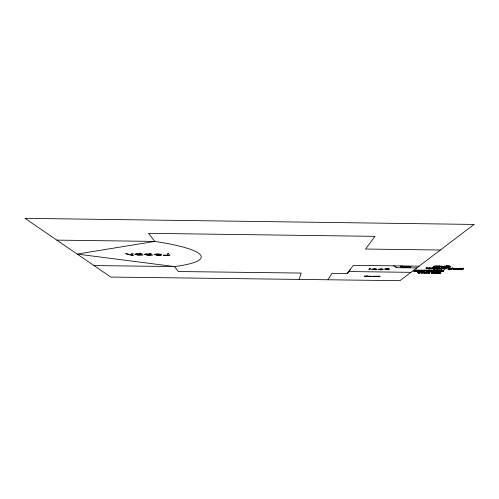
<?xml version="1.0" encoding="UTF-8"?>
<svg xmlns="http://www.w3.org/2000/svg" width="499" height="499" viewBox="0 0 499 499"><rect width="100%" height="100%" fill="white"/><g stroke="black" fill="none" stroke-linecap="round" stroke-linejoin="round"><path stroke-width="0.75" d="M422.117 271.73L423.701 271.462L421.611 271.356C422.665 270.196 420.401 269.685 420.613 270.726L421.667 270.695L420.613 270.726M427.73 271.007C429.77 271.73 429.458 269.273 428.429 270.82C430.93 271.306 427.593 269.753 427.73 271.007C431.18 270.857 430.643 270.009 427.724 270.577M438.515 268.244L437.23 268.231L437.236 268.761L438.527 268.774L438.515 268.244L437.23 268.231M450.229 268.924C450.728 267.926 448.489 268.025 448.938 268.905L450.241 268.874L448.938 268.905M299.126 279.415L301.196 273.065L178.336 271.518L174.469 266.566A110.784 16.542 2.6 0 0 154.802 241.41L148.477 233.326L375.03 236.345L365.53 249.038L440.349 250.018M435.365 272.273L433.968 272.186L434.698 272.367M327.98 279.777L331.816 273.452L347.242 273.645L350.323 269.366M347.117 273.645L353.336 265.337L419.073 266.173M434.049 272.13L434.005 272.866L434.872 272.772L434.86 272.198M450.385 266.366C450.004 265.774 445.856 265.131 446.2 266.784L449.643 266.971L446.05 267.408L446.449 266.372L446.05 267.408M402.674 266.678L400.497 266.734L402.038 267.214L402.674 266.678L402.668 265.992M409.76 266.965L407.933 267.096L410.147 266.653M418.518 271.1L420.121 271.119L420.127 271.581L418.524 271.562C418.349 270.227 424.15 271.182 420.875 270.595C418.093 270.427 423.701 269.853 421.356 270.483M418.524 271.562L420.645 271.537L418.324 271.712L418.38 271.2L419.06 271.231M429.477 268.331C424.499 268.967 434.192 268.911 428.46 268.705C427.874 267.433 431.803 267.951 430.444 268.312M428.46 268.705L430.905 268.674L428.217 268.886M413.839 270.907C415.099 271.019 414.931 271.256 413.846 271.369M414.388 271.213L415.318 270.87L414.856 271.681L414.395 271.674L414.388 271.213L415.318 270.87M415.723 270.146C417.8 270.776 414.438 270.271 416.596 270.171M415.729 270.583L416.603 270.601M414.395 271.674L415.324 271.331M416.677 270.109L416.671 270.876L416.241 270.87L416.677 270.109L417.12 270.545L416.366 271.618C418.929 271.637 415.062 270.739 417.376 271.581M416.241 270.87L417.114 270.115M416.366 271.618L417.881 271.437L417.944 270.92C417.045 270.321 414.182 271.668 416.253 271.656C419.765 271.949 415.099 271.175 417.426 271.057M418.343 270.302C419.503 270.115 419.023 271.325 418.093 270.82L419.516 270.645L419.578 270.165L418.299 270.227M419.516 270.645C416.989 271.082 416.565 270.034 419.578 270.165M418.324 271.712L420.127 271.581M420.17 271.531L419.048 271.518L420.17 271.531L419.921 270.477L420.956 270.452M419.279 270.982L421.624 270.782L420.114 270.764M438.92 268.343C430.924 268.237 444.54 268.942 436.363 268.986L436.357 268.462L436.856 268.425L436.357 268.462M417.969 272.485L417.482 272.323L420.326 272.13L420.333 272.641L419.091 273.159C418.549 271.961 417.42 273.452 419.416 272.928M421.05 271.288L424.225 271.45L421.062 271.743L421.318 271.094L421.811 271.1L421.599 271.712L421.593 271.256L423.295 271.207M419.091 273.159L420.333 272.641M421.062 271.743L421.817 271.562M426.146 267.988L427.849 267.944L427.855 268.474L426.745 268.88L427.119 268.082L427.125 268.605L426.152 268.518L426.146 267.988L427.119 268.082M426.152 268.518L427.219 268.543L427.206 268.019M426.745 268.88L427.849 267.944M424.474 270.209L424.686 270.901L425.996 270.658L422.896 270.957L422.584 270.614L422.578 270.184L425.99 270.227C427.606 271.575 425.522 269.547 426.832 270.352M426.04 270.714L426.913 270.732M426.951 271.525L426.583 271.531L426.514 270.57L427.425 270.246L426.957 271.007L426.526 271.001L427.425 270.246M427.163 272.548L424.555 273.084L424.044 273.078L424.038 272.566L427.15 272.036L427.163 272.548L425.834 273.103L426.183 272.342L425.834 273.103M424.044 273.078L424.911 272.323M436.138 266.603L436.151 267.364L436.75 266.965L433.569 267.333L433.556 266.572L434.38 266.054L440.399 266.042L440.417 266.809L439.507 267.408L438.74 267.402L438.727 266.641M426.583 271.531L427.606 271.575L426.115 271.768L428.036 271.581L427.3 271.475M432.359 268.587L432.346 268.063L431.08 268.406L431.86 268.418M427.693 271.83L427.768 271.313L426.888 271.381M431.155 268.356C430.693 269.522 432.758 268.662 432.876 268.069L433.325 268.013L433.251 268.599L433.325 268.013M433.07 267.932L433.151 268.917L433.07 267.932L431.666 267.994L431.672 268.524M433.569 267.333L434.71 266.765L440.417 266.809M429.04 271.288L428.229 271.387L428.909 271.4M429.396 271.051L428.66 271.088L428.672 271.55L429.408 271.506L429.396 271.051L429.951 270.988L429.383 271.812L428.242 271.849L428.298 271.344M428.242 271.849L429.963 271.45M428.672 271.55L428.735 271.038M433.332 268.543L431.086 268.936M432.97 268.537L432.546 267.919M428.273 272.417C427.992 272.173 431.704 273.302 427.4 273.072C427.986 272.722 431.061 272.691 428.017 272.672L428.105 272.092L429.901 272.279M429.857 271.051L430.188 271.518L429.795 271.562L429.951 270.988M431.323 271.431C433.881 269.211 433.918 270.77 431.329 271.886L430.868 271.88L431.205 271.194C431.448 272.098 429.627 271.487 430.288 270.62L431.872 270.315M430.288 270.62L433.612 270.389M433.051 268.955C433.631 268.98 436.962 269.011 435.134 268.749C432.034 267.639 439.488 267.988 434.136 268.88L435.315 268.874L434.292 268.774M429.789 271.1L430.175 271.057M428.017 272.672L428.441 272.579M431.878 270.745L430.3 271.051L433.625 270.82M430.188 271.518L430.107 271.107M430.369 271.575L431.853 271.537L432.078 270.414L431.947 270.82M448.308 268.431L450.759 268.4L448.033 268.612L448.046 269.136C455.119 268.637 448.139 269.248 448.308 268.431L450.148 268.45L450.16 268.98L448.046 269.136M430.456 271.518L430.444 271.057L432.19 271.076L432.146 270.371M436.151 267.364L439.345 266.996L438.74 267.402M430.868 271.88L431.211 271.656M433.213 270.658L434.142 270.333L433.65 271.094L433.213 270.658L434.142 270.333M433.219 271.088L434.149 270.764M436.363 268.986L438.465 268.83L436.625 268.805M433.413 272.298L433.774 272.81L431.61 273.171L431.598 272.666L432.82 272.342L432.165 272.279L433.519 272.223L433.425 272.81L433.519 272.223M437.823 270.876L434.492 271.1L434.841 270.433L436.076 270.364M434.479 270.67L437.816 270.439L437.823 271.618L437.087 272.092L436.625 272.086L436.619 271.624M431.61 273.171L433.768 272.298M432.165 272.279L432.171 272.791M434.492 271.1L436.082 270.795M435.951 271.119C437.299 269.691 438.403 270.92 436.382 271.125L435.951 271.119L436.276 270.47L436.151 270.87M439.494 268.512L440.024 268.518C441.952 267.657 441.977 268.855 440.037 269.048L439.507 269.042L439.95 268.219L442.806 267.944L442.819 268.474L441.889 269.073L441.359 269.067L441.347 268.537M433.774 272.81L433.687 272.354M434.005 272.866L434.074 272.304M438.353 270.814L437.411 271.138L437.91 270.377L438.353 270.814L437.848 271.144L435.689 271.362L436.032 271.213M439.507 269.042L442.819 268.474M434.192 272.697L434.199 273.209L434.71 272.878M438.347 270.383L437.405 270.708M435.215 272.373L435.696 272.323L435.702 272.834L434.199 273.209M435.303 272.828L433.98 272.697L434.903 272.735M436.625 272.086L437.823 271.618M438.702 270.726L439.644 270.402L438.827 271.568L438.821 271.107L440.804 271.088L441.166 270.421L438.702 270.726L438.708 271.157L439.37 271.132M441.359 269.067L441.771 268.799M435.82 272.716L435.833 273.227L436.344 273.234L436.924 272.342L435.621 272.891L435.615 272.379M436.525 272.267L436.531 272.778L436.525 272.267L437.143 272.198L437.043 272.785L437.143 272.198M440.031 271.275C441.709 270.863 438.877 271.556 439.313 270.614L439.644 270.402M444.653 268.599L443.243 268.581L443.231 268.05L446.717 268.032L446.636 268.624L443.867 269.098L443.861 268.568L444.64 268.069L444.653 268.599L443.867 269.098M446.449 266.372L445.12 266.697L445.139 267.458L448.139 267.514A2.352 0.324 -1.1 0 0 449.58 267.383L450.51 266.946L446.2 266.784M436.332 272.722L436.924 272.342M438.708 271.157L439.656 270.832M435.833 273.227L436.937 272.853M443.243 268.581L446.636 268.624M445.139 267.458L446.468 267.14M438.191 272.516L437.935 273.196L438.203 273.028L438.191 272.516L437.648 272.51L437.33 273.234L440.891 272.965L438.01 272.803L438.103 272.223L440.879 272.398L440.006 272.71M441.166 270.421L439.313 270.614M441.172 270.851L439.37 271.038M437.33 273.234L438.203 273.028M439.619 271.487L440.193 271.462L440.205 271.924L438.696 271.986L440.654 271.612L438.827 271.568M442.825 270.732L443.368 270.714C437.935 271.818 446.274 270.495 442.095 270.807L442.176 270.315L443.798 270.414L441.914 270.689L442.407 270.732M442.095 270.807C447.653 270.658 438.347 271.207 443.374 271.144M446.717 268.032L445.208 268.075L445.22 268.605M442.781 270.782L443.368 270.714M448.033 268.612L450.148 268.45M451.202 268.662L452.4 268.256L452.412 268.786L451.745 269.198L451.215 269.192L451.202 268.662L452.4 268.256M451.994 268.175L452.649 268.106L452.537 268.712L452.007 268.705L451.994 268.175L452.649 268.106M451.215 269.192L452.412 268.786M452.007 268.705L452.662 268.637M458.98 268.761L460.278 268.312L460.29 268.842L459.517 269.298L458.993 269.292L458.98 268.761L460.633 268.206L461.032 269.186L463.665 268.78L463.652 268.25L461.02 268.662M458.993 269.292L459.947 268.73L461.032 269.186M462.211 269.329L463.003 268.874L462.991 268.343L462.199 268.805L462.211 269.329L463.665 268.78M462.685 268.811L463.652 268.25M368.88 276.253L369.89 276.265L368.424 276.29L370.314 276.271L368.306 276.421L369.871 276.309M429.065 268.125L430.269 268.05L429.065 268.125L429.071 268.655L430.363 268.618L429.071 268.655M422.853 272.423L422.41 272.204M434.941 266.16L436.737 266.198M437.529 266.192L439.332 266.229M437.236 268.761L438.534 268.724M432.926 271.213C436.513 271.911 431.167 272.117 433.4 271.606M417.289 270.421L417.888 270.439M415.436 271.687L417.956 271.381M416.59 270.988L417.495 270.945M424.443 272.803L426.196 272.853M432.989 272.573L431.598 272.666M419.372 270.433L418.349 270.271M421.455 270.402L420.108 270.333M420.121 271.119L419.715 271.207M427.93 270.863L429.433 270.882L429.427 270.452L429.04 270.533M423.015 270.882L421.605 270.895L424.481 270.639M422.578 270.184L422.89 270.527L424.187 270.283L424.406 270.976M424.399 270.545L425.99 270.227M417.725 271.207L415.43 271.225M443.075 267.676L442.276 267.67L441.228 266.815L441.216 266.048L442.532 266.535L445.27 266.104L445.289 266.871L442.725 267.452L443.075 267.676L443.056 266.915M441.228 266.815L442.551 267.296L445.289 266.871M442.707 266.691L445.27 266.104M462.991 268.343L461.201 268.755L461.219 269.279L460.29 268.842M461.219 269.279L463.003 268.874M418.368 272.192L418.019 272.36L419.403 272.417C418.655 273.92 416.203 272.273 419.335 272.466M453.828 268.605L455.737 268.3L455.749 268.83L453.454 269.217L452.967 268.262L453.828 268.605L453.841 269.129L455.749 268.83M452.967 268.262L453.441 268.693L455.737 268.3M438.839 271.356L440.199 271.512M435.459 268.437L435.839 268.331L434.342 268.2M433.881 268.418L433.045 268.431L435.989 268.069M422.971 272.51C425.092 271.974 419.397 272.074 421.387 272.529M434.199 271.425C436.107 270.782 430.213 271.269 433.257 271.462M433.151 268.917L436.001 268.599M436.875 271.456C434.105 271.3 436.238 272.76 436.937 271.412M457.639 268.724C460.639 268.256 454.321 268.131 456.223 268.724M436.051 271.5L435.215 271.369L437.249 271.213L437.199 271.712L435.702 271.824L436.949 271.874M419.846 271.263L420.638 271.076L419.971 270.926M423.183 271.3L424.225 271.038L422.584 270.614M439.981 271.2L438.141 271.419L438.908 271.537M433.643 271.412L434.018 271.157M427.768 271.313C423.801 271.5 430.986 270.626 426.664 271.475M440.205 271.924C435.839 272.348 440.255 270.895 440.099 271.992M429.577 273.065C424.518 273.084 431.778 272.891 429.527 272.61M442.083 270.377C445.644 270.296 439.563 270.67 442.401 270.782M428.005 272.161L428.572 272.142M446.181 266.017L449.624 266.204M437.997 272.292L440.299 272.417L437.929 272.691M438.01 272.803L440.311 272.928L437.935 273.196M426.576 271.069C429.296 271.057 425.204 271.157 426.526 271.369M409.86 266.647L408.55 266.74L409.61 266.896M420.894 270.502L419.921 270.477M436.301 271.593L437.255 271.674M418.642 272.616L419.721 272.71L419.715 272.198M378.329 276.521L379.677 276.327L377.749 276.197L380.151 276.321L377.387 276.533L378.105 276.515M404.427 266.984L406.573 266.753L402.899 267.221L406.46 267.09L404.496 266.921M56.792 240.119L154.802 241.41L77.183 254.078L174.469 266.566L93.949 265.549M433.556 266.572L434.323 266.585M443.231 268.05L444.64 268.069M416.746 267.938L395.726 267.676A18.831 2.67 -0.4 0 0 393.599 265.867M448.925 268.381L450.217 268.393M428.454 268.175L430.294 268.2M427.855 268.474L427.325 268.468L427.319 267.938M431.591 268.581L432.44 268.531L432.427 268M452.98 268.793L453.841 269.129M448.32 268.955L450.16 268.98M420.607 270.29L421.655 270.302M428.423 270.389L429.471 270.402M427.924 270.433L429.427 270.452M416.235 270.439L416.665 270.446M426.514 270.57L426.951 270.577M431.747 270.639L432.184 270.645M435.939 270.689L436.376 270.695M416.684 270.539L417.12 270.545M427.001 270.67L427.431 270.676M435.29 272.317L435.696 272.323M348.82 271.55L410.958 272.335M424.038 272.566L424.549 272.573L424.555 273.084M425.828 272.591L426.333 272.597M436.531 272.778L437.155 272.71M432.097 272.841L432.914 272.803M428.435 272.635L427.287 272.504L429.402 272.167M429.084 268.393L428.204 268.356M433.531 272.735L433.026 272.722L433.02 272.211M434.461 268.244L434.841 268.256M417.364 270.895L419.491 270.801L418.256 270.701L419.035 270.789M425.422 272.248L426.183 272.342M446.031 266.641L446.462 266.666M419.123 272.685L419.659 272.753M416.359 271.157L417.364 271.119M367.345 276.215L366.547 276.153L367.389 276.172M376.383 276.334L375.591 276.265L376.433 276.284M460.278 268.312L460.658 268.743M462.872 268.237L462.885 268.768M460.633 268.206L460.671 269.273M459.928 268.2L459.947 268.73M459.504 268.768L459.517 269.298M455.207 268.294L455.219 268.824M453.965 268.699L453.978 269.223M453.46 268.269L453.454 269.217M452.524 268.181L452.537 268.712M452.119 268.1L452.131 268.63M451.869 268.25L451.882 268.78M451.732 268.668L451.745 269.198M448.127 268.549L448.139 269.08M446.349 265.905L446.368 266.672M445.638 266.36L445.657 267.127M444.441 266.092L444.459 266.859M444.422 268.574L444.434 269.104M443.324 267.988L443.337 268.518M443.268 270.776L443.274 271.207M442.532 266.535L442.551 267.296M442.264 266.909L442.276 267.67M442.276 267.938L442.282 268.468M442.176 270.315L442.189 270.751M441.939 266.061L441.952 266.828M441.865 268.2L441.889 269.073M440.729 270.414L440.742 270.845M440.024 268.518L440.037 269.048M439.631 266.029L439.644 266.797M439.488 266.647L439.507 267.408M439.457 266.148L439.476 266.909M439.214 270.396L439.239 271.1M439.132 270.732L439.145 271.163M438.103 272.223L438.116 272.735M437.91 270.377L437.922 270.814M437.648 272.51L437.66 273.022M437.349 271.15L437.361 271.612M436.906 266.616L436.924 267.377M437.074 271.631L437.087 272.092M436.862 266.11L436.881 266.878M436.444 268.4L436.457 268.93M436.351 270.421L436.382 271.125M436.413 272.335L436.425 272.847M436.251 271.194L436.263 271.649M435.901 268.131L435.908 268.662M434.916 270.676L434.922 271.107M434.779 272.311L434.716 273.215M433.706 270.327L433.65 271.094M433.369 268.387L433.382 268.917M433.332 272.348L433.344 272.859M432.876 268.069L432.889 268.593M432.901 272.292L432.833 272.853M431.672 272.616L431.679 273.128M431.379 271.076L431.392 271.531M431.286 271.138L431.292 271.599M430.724 270.626L430.731 271.057M429.502 270.976L429.508 271.437M429.458 272.629L429.464 273.134M429.327 271.094L429.333 271.556M428.292 268.3L428.298 268.824M428.105 272.092L428.117 272.604M427.793 270.527L427.799 270.957M426.994 270.24L426.957 271.007M426.639 272.03L426.651 272.541M426.24 267.919L426.252 268.45M426.277 272.279L426.346 273.109M426.115 270.221L426.121 270.658M425.566 270.221L425.572 270.651M424.836 270.552L424.842 270.982M424.68 270.47L424.686 270.901M424.187 270.283L424.2 270.714M424.044 270.202L424.05 270.633M423.327 270.533L423.333 270.963M423.189 270.452L423.196 270.882M422.946 270.19L422.896 270.957M421.318 271.094L421.331 271.556M419.983 270.427L419.99 270.863M419.815 272.123L419.821 272.635M419.59 272.654L419.603 273.165M418.605 272.173L418.617 272.685M418.38 271.2L418.393 271.662M417.47 270.421L417.482 270.851M416.241 271.194L416.253 271.656M415.798 270.09L415.804 270.527M415.704 271.188L415.717 271.649M415.511 271.188L415.517 271.649M414.856 270.863L414.856 271.681M413.921 270.845L413.927 271.306M401.982 265.986L401.994 266.666M400.591 265.955L400.603 266.641M458.587 268.986L455.693 269.086L458.587 268.986M407.833 266.709L408.656 266.909L407.159 267.177L410.047 267.321L410.97 266.585L407.833 266.709M372.772 269.279C376.015 270.645 377.2 268.013 372.772 269.279M373.42 276.34L374.73 276.309L372.965 276.371L375.179 276.327L373.42 276.34M379.265 269.36C382.471 270.726 383.743 268.106 379.265 269.36M134.93 254.091L137.044 254.964L142.951 255.132L141.155 253.255L139.676 253.236L140.481 254.066L136.813 253.76L134.93 254.091M144.554 254.216L146.606 255.089L152.501 255.257L150.848 253.38L149.363 253.361L150.105 254.191L146.463 253.885L144.554 254.216M384.704 269.03L388.534 269.878L389.7 268.805L384.704 269.03M371.693 269.267C377.787 270.882 379.284 267.72 371.693 269.267M372.528 276.296L370.601 276.452L372.528 276.296M378.186 269.348C384.23 270.963 385.839 267.801 378.186 269.348M421.406 272.847L423.046 272.803L421.406 272.847M154.241 254.365C162.2 257.615 166.048 252.744 154.241 254.365M420.863 272.841L423.589 272.834L420.863 272.841M369.771 268.474L368.724 269.622L369.74 269.635L370.794 268.493L369.771 268.474M456.298 268.518L458.02 268.468L456.298 268.518M456.311 269.048L458.032 268.998L456.311 269.048M367.445 276.115L367.158 276.415L367.857 276.122L367.445 276.115M432.315 271.724L434.779 271.712L432.315 271.724M376.489 276.228L376.177 276.527L376.907 276.234L376.489 276.228M388.496 268.905L388.047 269.323L385.839 269.055L388.496 268.905M474.05 224.431L399.98 280.675L110.778 277.064L24.95 218.325L474.05 224.431M131.83 253.717L130.513 254.652L125.623 253.635L131.879 255.432L133.395 255.451L131.617 254.97L133.426 253.735L131.83 253.717M136.707 254.066C136.838 255.326 139.957 254.877 141.186 254.802L140.618 254.209L136.707 254.066M146.332 254.191C146.382 255.457 149.563 255.001 150.76 254.92L150.236 254.334L146.332 254.191M160.404 254.933C153.698 256.249 155.526 252.4 160.404 254.933M366.023 276.097L364.27 276.078L365.137 276.502L366.472 276.103L366.023 276.097M168.631 253.729L167.059 253.71L168.244 255.263L163.304 255.201L169.934 255.469L168.631 253.729"/></g></svg>
